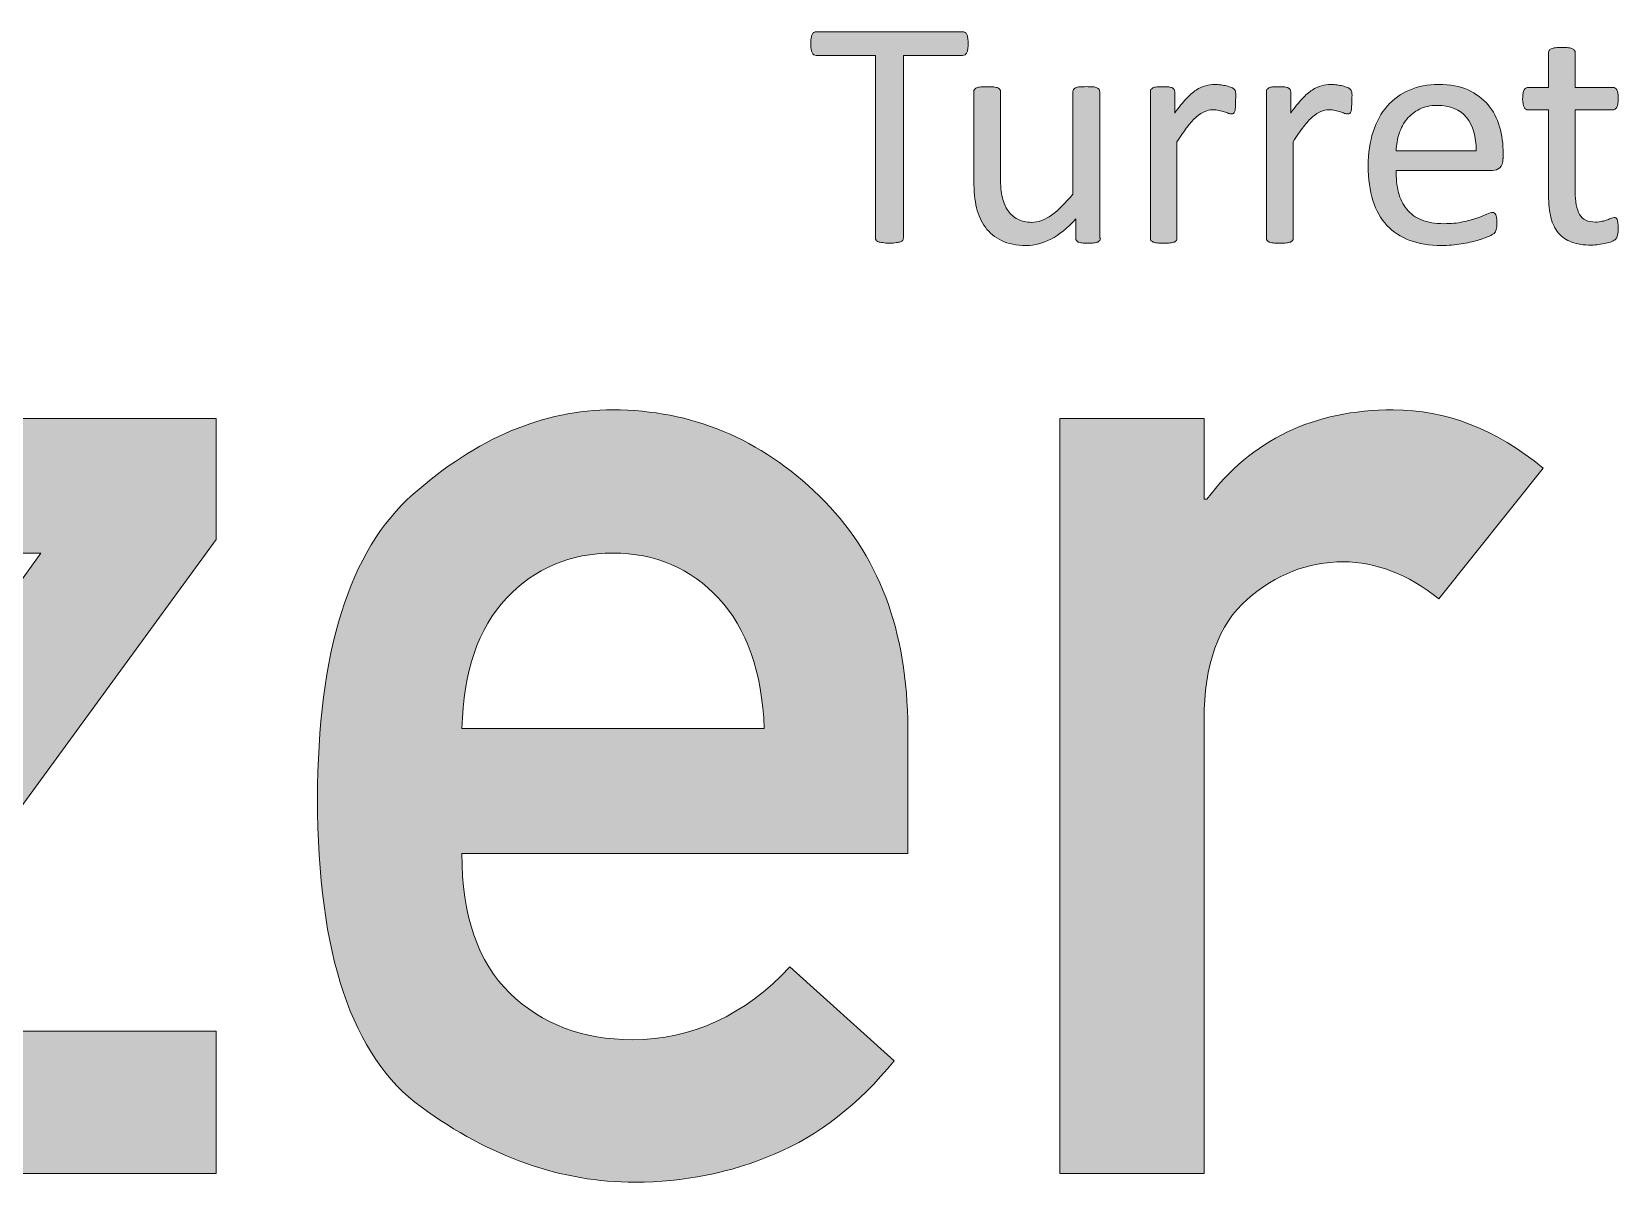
# Model space of a CAD drawing. Header units: inches. Extents: x 247 to 2765, y -1897 to -1110.
# Drawn here: x 877.98 to 898.12, y -1439.28 to -1424.67 of the extents above; entities that cross this region are included whole.
import ezdxf

# ---------------------------------------------------------------- set-up
doc = ezdxf.new("R2010")
doc.units = ezdxf.units.IN
doc.header["$MEASUREMENT"] = 0
doc.layers.add('Layer 1', color=7, linetype='Continuous')

# ---------------------------------------------------------------- blocks, each defined once
blk = doc.blocks.new('block 136')
at = {"layer": 'Layer 1', "true_color": 0x010101}
h = blk.add_hatch(color=18, dxfattribs=at)
h.dxf.hatch_style = 2
edge = h.paths.add_edge_path()
edge.add_spline(control_points=[(889.102, -1435.107), (889.102, -1435.107), (883.438, -1435.107), (883.438, -1435.107), (883.438, -1435.895), (883.64, -1436.487), (884.048, -1436.88), (884.454, -1437.275), (884.974, -1437.471), (885.604, -1437.471), (886.359, -1437.471), (887.024, -1437.164), (887.603, -1436.548), (887.603, -1436.548), (888.928, -1437.739), (888.928, -1437.739), (888.478, -1438.294), (887.969, -1438.689), (887.406, -1438.926), (886.841, -1439.163), (886.252, -1439.282), (885.638, -1439.282), (884.704, -1439.282), (883.797, -1438.964), (882.92, -1438.326), (882.045, -1437.689), (881.605, -1436.385), (881.605, -1434.414), (881.605, -1432.549), (882.009, -1431.258), (882.819, -1430.544), (883.629, -1429.83), (884.474, -1429.473), (885.357, -1429.473), (886.357, -1429.473), (887.231, -1429.838), (887.979, -1430.567), (888.727, -1431.297), (889.101, -1432.281), (889.101, -1433.518), (889.101, -1433.518), (889.101, -1435.107), (889.101, -1435.107), (889.101, -1435.107), (889.102, -1435.107), (889.102, -1435.107), (889.102, -1435.107), (889.102, -1435.107), (889.102, -1435.107)], knot_values=[0, 0, 0, 0, 1, 1, 1, 2, 2, 2, 3, 3, 3, 4, 4, 4, 5, 5, 5, 6, 6, 6, 7, 7, 7, 8, 8, 8, 9, 9, 9, 10, 10, 10, 11, 11, 11, 12, 12, 12, 13, 13, 13, 14, 14, 14, 15, 15, 15, 16, 16, 16, 16], degree=3, periodic=1)
edge = h.paths.add_edge_path()
edge.add_spline(control_points=[(883.439, -1433.518), (883.439, -1433.518), (887.279, -1433.518), (887.279, -1433.518), (887.25, -1432.798), (887.057, -1432.247), (886.699, -1431.865), (886.343, -1431.483), (885.897, -1431.292), (885.358, -1431.292), (884.814, -1431.292), (884.363, -1431.483), (884.003, -1431.865), (883.645, -1432.247), (883.456, -1432.798), (883.439, -1433.518)], knot_values=[0, 0, 0, 0, 1, 1, 1, 2, 2, 2, 3, 3, 3, 4, 4, 4, 5, 5, 5, 5], degree=3, periodic=1)
h = blk.add_hatch(color=18, dxfattribs=at)
h.dxf.hatch_style = 2
edge = h.paths.add_edge_path()
edge.add_spline(control_points=[(891.032, -1439.171), (891.032, -1439.171), (891.032, -1429.583), (891.032, -1429.583), (891.032, -1429.583), (892.864, -1429.583), (892.864, -1429.583), (892.864, -1429.583), (892.864, -1430.608), (892.864, -1430.608), (892.864, -1430.608), (892.899, -1430.608), (892.899, -1430.608), (893.466, -1429.851), (894.255, -1429.472), (895.267, -1429.472), (895.933, -1429.472), (896.568, -1429.718), (897.169, -1430.211), (897.169, -1430.211), (895.846, -1431.873), (895.846, -1431.873), (895.448, -1431.559), (895.045, -1431.402), (894.636, -1431.402), (894.185, -1431.402), (893.777, -1431.561), (893.412, -1431.879), (893.047, -1432.195), (892.864, -1432.706), (892.864, -1433.408), (892.864, -1433.408), (892.864, -1439.171), (892.864, -1439.171), (892.864, -1439.171), (891.032, -1439.171), (891.032, -1439.171)], knot_values=[0, 0, 0, 0, 1, 1, 1, 2, 2, 2, 3, 3, 3, 4, 4, 4, 5, 5, 5, 6, 6, 6, 7, 7, 7, 8, 8, 8, 9, 9, 9, 10, 10, 10, 11, 11, 11, 12, 12, 12, 12], degree=3, periodic=1)
h = blk.add_hatch(color=18, dxfattribs=at)
h.dxf.hatch_style = 2
h.paths.add_polyline_path([(873.531, -1439.171), (873.531, -1437.647), (878.09, -1431.292), (873.785, -1431.292), (873.785, -1429.583), (880.317, -1429.583), (880.317, -1431.117), (875.758, -1437.361), (880.317, -1437.361), (880.317, -1439.171)])
at = {"layer": 'Layer 1', "lineweight": 0}
blk.add_lwpolyline([(873.531, -1439.171), (873.531, -1437.647), (878.09, -1431.292), (873.785, -1431.292), (873.785, -1429.583), (880.317, -1429.583), (880.317, -1431.117), (875.758, -1437.361), (880.317, -1437.361), (880.317, -1439.171), (873.531, -1439.171), (873.531, -1439.171)], dxfattribs=at)
for points, knots in [([(889.102, -1435.107), (889.102, -1435.107), (883.438, -1435.107), (883.438, -1435.107), (883.438, -1435.895), (883.64, -1436.487), (884.048, -1436.88), (884.454, -1437.275), (884.974, -1437.471), (885.604, -1437.471), (886.359, -1437.471), (887.024, -1437.164), (887.603, -1436.548), (887.603, -1436.548), (888.928, -1437.739), (888.928, -1437.739), (888.478, -1438.294), (887.969, -1438.689), (887.406, -1438.926), (886.841, -1439.163), (886.252, -1439.282), (885.638, -1439.282), (884.704, -1439.282), (883.797, -1438.964), (882.92, -1438.326), (882.045, -1437.689), (881.605, -1436.385), (881.605, -1434.414), (881.605, -1432.549), (882.009, -1431.258), (882.819, -1430.544), (883.629, -1429.83), (884.474, -1429.473), (885.357, -1429.473), (886.357, -1429.473), (887.231, -1429.838), (887.979, -1430.567), (888.727, -1431.297), (889.101, -1432.281), (889.101, -1433.518), (889.101, -1433.518), (889.101, -1435.107), (889.101, -1435.107), (889.101, -1435.107), (889.102, -1435.107), (889.102, -1435.107), (889.102, -1435.107), (889.102, -1435.107), (889.102, -1435.107)], [0, 0, 0, 0, 1, 1, 1, 2, 2, 2, 3, 3, 3, 4, 4, 4, 5, 5, 5, 6, 6, 6, 7, 7, 7, 8, 8, 8, 9, 9, 9, 10, 10, 10, 11, 11, 11, 12, 12, 12, 13, 13, 13, 14, 14, 14, 15, 15, 15, 16, 16, 16, 16]), ([(891.032, -1439.171), (891.032, -1439.171), (891.032, -1429.583), (891.032, -1429.583), (891.032, -1429.583), (892.864, -1429.583), (892.864, -1429.583), (892.864, -1429.583), (892.864, -1430.608), (892.864, -1430.608), (892.864, -1430.608), (892.899, -1430.608), (892.899, -1430.608), (893.466, -1429.851), (894.255, -1429.472), (895.267, -1429.472), (895.933, -1429.472), (896.568, -1429.718), (897.169, -1430.211), (897.169, -1430.211), (895.846, -1431.873), (895.846, -1431.873), (895.448, -1431.559), (895.045, -1431.402), (894.636, -1431.402), (894.185, -1431.402), (893.777, -1431.561), (893.412, -1431.879), (893.047, -1432.195), (892.864, -1432.706), (892.864, -1433.408), (892.864, -1433.408), (892.864, -1439.171), (892.864, -1439.171), (892.864, -1439.171), (891.032, -1439.171), (891.032, -1439.171)], [0, 0, 0, 0, 1, 1, 1, 2, 2, 2, 3, 3, 3, 4, 4, 4, 5, 5, 5, 6, 6, 6, 7, 7, 7, 8, 8, 8, 9, 9, 9, 10, 10, 10, 11, 11, 11, 12, 12, 12, 12]), ([(883.439, -1433.518), (883.439, -1433.518), (887.279, -1433.518), (887.279, -1433.518), (887.25, -1432.798), (887.057, -1432.247), (886.699, -1431.865), (886.343, -1431.483), (885.897, -1431.292), (885.358, -1431.292), (884.814, -1431.292), (884.363, -1431.483), (884.003, -1431.865), (883.645, -1432.247), (883.456, -1432.798), (883.439, -1433.518)], [0, 0, 0, 0, 1, 1, 1, 2, 2, 2, 3, 3, 3, 4, 4, 4, 5, 5, 5, 5])]:
    blk.add_open_spline(points, degree=3, knots=knots, dxfattribs=at)
blk = doc.blocks.new('block 141')
at = {"layer": 'Layer 1', "true_color": 0x010101}
h = blk.add_hatch(color=18, dxfattribs=at)
h.dxf.hatch_style = 2
edge = h.paths.add_edge_path()
edge.add_spline(control_points=[(889.868, -1424.823), (889.868, -1424.848), (889.866, -1424.872), (889.864, -1424.89), (889.86, -1424.909), (889.856, -1424.926), (889.85, -1424.936), (889.844, -1424.948), (889.837, -1424.958), (889.828, -1424.962), (889.819, -1424.967), (889.808, -1424.971), (889.798, -1424.971), (889.798, -1424.971), (889.045, -1424.971), (889.045, -1424.971), (889.045, -1424.971), (889.045, -1427.289), (889.045, -1427.289), (889.045, -1427.3), (889.042, -1427.311), (889.037, -1427.318), (889.032, -1427.326), (889.022, -1427.332), (889.008, -1427.338), (888.995, -1427.343), (888.977, -1427.346), (888.954, -1427.349), (888.932, -1427.354), (888.903, -1427.356), (888.868, -1427.356), (888.835, -1427.356), (888.807, -1427.354), (888.784, -1427.349), (888.76, -1427.346), (888.742, -1427.342), (888.728, -1427.338), (888.714, -1427.332), (888.706, -1427.327), (888.699, -1427.318), (888.693, -1427.31), (888.691, -1427.3), (888.691, -1427.289), (888.691, -1427.289), (888.691, -1424.971), (888.691, -1424.971), (888.691, -1424.971), (887.939, -1424.971), (887.939, -1424.971), (887.928, -1424.971), (887.917, -1424.967), (887.909, -1424.962), (887.9, -1424.957), (887.892, -1424.948), (887.887, -1424.936), (887.881, -1424.926), (887.878, -1424.909), (887.874, -1424.89), (887.87, -1424.871), (887.868, -1424.848), (887.868, -1424.823), (887.868, -1424.797), (887.87, -1424.772), (887.874, -1424.754), (887.878, -1424.733), (887.882, -1424.717), (887.887, -1424.705), (887.893, -1424.693), (887.9, -1424.683), (887.909, -1424.679), (887.918, -1424.672), (887.928, -1424.67), (887.939, -1424.67), (887.939, -1424.67), (889.798, -1424.67), (889.798, -1424.67), (889.809, -1424.67), (889.82, -1424.673), (889.829, -1424.679), (889.837, -1424.684), (889.845, -1424.693), (889.851, -1424.705), (889.858, -1424.716), (889.861, -1424.732), (889.864, -1424.754), (889.866, -1424.773), (889.868, -1424.797), (889.868, -1424.823)], knot_values=[0, 0, 0, 0, 1, 1, 1, 2, 2, 2, 3, 3, 3, 4, 4, 4, 5, 5, 5, 6, 6, 6, 7, 7, 7, 8, 8, 8, 9, 9, 9, 10, 10, 10, 11, 11, 11, 12, 12, 12, 13, 13, 13, 14, 14, 14, 15, 15, 15, 16, 16, 16, 17, 17, 17, 18, 18, 18, 19, 19, 19, 20, 20, 20, 21, 21, 21, 22, 22, 22, 23, 23, 23, 24, 24, 24, 25, 25, 25, 26, 26, 26, 27, 27, 27, 28, 28, 28, 29, 29, 29, 29], degree=3, periodic=1)
h = blk.add_hatch(color=18, dxfattribs=at)
h.dxf.hatch_style = 2
edge = h.paths.add_edge_path()
edge.add_spline(control_points=[(898.124, -1427.156), (898.124, -1427.196), (898.12, -1427.228), (898.116, -1427.252), (898.11, -1427.274), (898.102, -1427.292), (898.092, -1427.303), (898.081, -1427.314), (898.065, -1427.325), (898.042, -1427.334), (898.019, -1427.344), (897.995, -1427.353), (897.967, -1427.357), (897.938, -1427.362), (897.908, -1427.369), (897.876, -1427.373), (897.844, -1427.377), (897.812, -1427.381), (897.781, -1427.381), (897.685, -1427.381), (897.602, -1427.368), (897.534, -1427.342), (897.465, -1427.317), (897.409, -1427.278), (897.365, -1427.227), (897.321, -1427.175), (897.289, -1427.109), (897.269, -1427.03), (897.249, -1426.95), (897.239, -1426.858), (897.239, -1426.75), (897.239, -1426.75), (897.239, -1425.663), (897.239, -1425.663), (897.239, -1425.663), (896.978, -1425.663), (896.978, -1425.663), (896.958, -1425.663), (896.942, -1425.652), (896.929, -1425.629), (896.916, -1425.607), (896.91, -1425.571), (896.91, -1425.521), (896.91, -1425.495), (896.912, -1425.473), (896.916, -1425.455), (896.919, -1425.436), (896.923, -1425.421), (896.929, -1425.409), (896.934, -1425.399), (896.942, -1425.389), (896.951, -1425.386), (896.96, -1425.382), (896.97, -1425.378), (896.98, -1425.378), (896.98, -1425.378), (897.239, -1425.378), (897.239, -1425.378), (897.239, -1425.378), (897.239, -1424.936), (897.239, -1424.936), (897.239, -1424.927), (897.242, -1424.917), (897.246, -1424.909), (897.251, -1424.901), (897.26, -1424.893), (897.273, -1424.887), (897.286, -1424.879), (897.304, -1424.876), (897.325, -1424.874), (897.347, -1424.871), (897.375, -1424.869), (897.407, -1424.869), (897.442, -1424.869), (897.47, -1424.871), (897.492, -1424.874), (897.514, -1424.876), (897.531, -1424.881), (897.543, -1424.887), (897.555, -1424.893), (897.565, -1424.9), (897.57, -1424.909), (897.575, -1424.917), (897.577, -1424.927), (897.577, -1424.936), (897.577, -1424.936), (897.577, -1425.378), (897.577, -1425.378), (897.577, -1425.378), (898.055, -1425.378), (898.055, -1425.378), (898.066, -1425.378), (898.076, -1425.38), (898.084, -1425.386), (898.091, -1425.39), (898.1, -1425.399), (898.106, -1425.409), (898.113, -1425.421), (898.116, -1425.436), (898.119, -1425.455), (898.122, -1425.473), (898.123, -1425.494), (898.123, -1425.521), (898.123, -1425.571), (898.117, -1425.607), (898.105, -1425.629), (898.092, -1425.651), (898.076, -1425.663), (898.055, -1425.663), (898.055, -1425.663), (897.577, -1425.663), (897.577, -1425.663), (897.577, -1425.663), (897.577, -1426.699), (897.577, -1426.699), (897.577, -1426.828), (897.596, -1426.925), (897.633, -1426.99), (897.671, -1427.055), (897.74, -1427.088), (897.836, -1427.088), (897.868, -1427.088), (897.896, -1427.083), (897.921, -1427.078), (897.946, -1427.074), (897.968, -1427.066), (897.987, -1427.059), (898.007, -1427.052), (898.024, -1427.045), (898.037, -1427.038), (898.051, -1427.032), (898.064, -1427.03), (898.074, -1427.03), (898.081, -1427.03), (898.088, -1427.032), (898.095, -1427.035), (898.102, -1427.038), (898.106, -1427.045), (898.11, -1427.055), (898.113, -1427.065), (898.117, -1427.078), (898.117, -1427.094), (898.121, -1427.111), (898.124, -1427.132), (898.124, -1427.156)], knot_values=[0, 0, 0, 0, 1, 1, 1, 2, 2, 2, 3, 3, 3, 4, 4, 4, 5, 5, 5, 6, 6, 6, 7, 7, 7, 8, 8, 8, 9, 9, 9, 10, 10, 10, 11, 11, 11, 12, 12, 12, 13, 13, 13, 14, 14, 14, 15, 15, 15, 16, 16, 16, 17, 17, 17, 18, 18, 18, 19, 19, 19, 20, 20, 20, 21, 21, 21, 22, 22, 22, 23, 23, 23, 24, 24, 24, 25, 25, 25, 26, 26, 26, 27, 27, 27, 28, 28, 28, 29, 29, 29, 30, 30, 30, 31, 31, 31, 32, 32, 32, 33, 33, 33, 34, 34, 34, 35, 35, 35, 36, 36, 36, 37, 37, 37, 38, 38, 38, 39, 39, 39, 40, 40, 40, 41, 41, 41, 42, 42, 42, 43, 43, 43, 44, 44, 44, 45, 45, 45, 46, 46, 46, 47, 47, 47, 48, 48, 48, 48], degree=3, periodic=1)
h = blk.add_hatch(color=18, dxfattribs=at)
h.dxf.hatch_style = 2
edge = h.paths.add_edge_path()
edge.add_spline(control_points=[(891.547, -1427.293), (891.547, -1427.303), (891.544, -1427.313), (891.539, -1427.32), (891.533, -1427.327), (891.525, -1427.334), (891.513, -1427.341), (891.501, -1427.346), (891.485, -1427.35), (891.465, -1427.353), (891.444, -1427.356), (891.42, -1427.357), (891.391, -1427.357), (891.359, -1427.357), (891.334, -1427.356), (891.313, -1427.353), (891.293, -1427.349), (891.277, -1427.346), (891.265, -1427.341), (891.254, -1427.336), (891.245, -1427.329), (891.242, -1427.32), (891.238, -1427.312), (891.235, -1427.303), (891.235, -1427.293), (891.235, -1427.293), (891.235, -1427.047), (891.235, -1427.047), (891.129, -1427.165), (891.024, -1427.25), (890.92, -1427.304), (890.817, -1427.358), (890.712, -1427.385), (890.606, -1427.385), (890.481, -1427.385), (890.378, -1427.363), (890.293, -1427.323), (890.208, -1427.281), (890.138, -1427.225), (890.087, -1427.154), (890.035, -1427.082), (889.996, -1427), (889.975, -1426.905), (889.952, -1426.811), (889.94, -1426.697), (889.94, -1426.562), (889.94, -1426.562), (889.94, -1425.433), (889.94, -1425.433), (889.94, -1425.422), (889.943, -1425.412), (889.947, -1425.405), (889.952, -1425.398), (889.961, -1425.39), (889.974, -1425.384), (889.988, -1425.377), (890.006, -1425.374), (890.027, -1425.372), (890.05, -1425.37), (890.078, -1425.369), (890.109, -1425.369), (890.143, -1425.369), (890.17, -1425.37), (890.192, -1425.372), (890.214, -1425.374), (890.232, -1425.378), (890.245, -1425.384), (890.258, -1425.39), (890.267, -1425.397), (890.272, -1425.405), (890.278, -1425.413), (890.279, -1425.422), (890.279, -1425.433), (890.279, -1425.433), (890.279, -1426.516), (890.279, -1426.516), (890.279, -1426.625), (890.287, -1426.712), (890.303, -1426.776), (890.319, -1426.842), (890.343, -1426.899), (890.375, -1426.945), (890.408, -1426.991), (890.448, -1427.025), (890.498, -1427.052), (890.549, -1427.078), (890.607, -1427.091), (890.672, -1427.091), (890.757, -1427.091), (890.842, -1427.061), (890.928, -1427), (891.013, -1426.939), (891.102, -1426.849), (891.198, -1426.732), (891.198, -1426.732), (891.198, -1425.432), (891.198, -1425.432), (891.198, -1425.421), (891.202, -1425.411), (891.206, -1425.403), (891.211, -1425.396), (891.22, -1425.389), (891.233, -1425.383), (891.247, -1425.375), (891.265, -1425.372), (891.286, -1425.37), (891.307, -1425.368), (891.335, -1425.368), (891.369, -1425.368), (891.402, -1425.368), (891.429, -1425.368), (891.451, -1425.37), (891.473, -1425.372), (891.49, -1425.377), (891.503, -1425.383), (891.514, -1425.389), (891.525, -1425.396), (891.53, -1425.403), (891.537, -1425.411), (891.539, -1425.421), (891.539, -1425.432), (891.539, -1425.432), (891.539, -1427.292), (891.539, -1427.292), (891.539, -1427.292), (891.547, -1427.293), (891.547, -1427.293), (891.547, -1427.293), (891.547, -1427.293), (891.547, -1427.293)], knot_values=[0, 0, 0, 0, 1, 1, 1, 2, 2, 2, 3, 3, 3, 4, 4, 4, 5, 5, 5, 6, 6, 6, 7, 7, 7, 8, 8, 8, 9, 9, 9, 10, 10, 10, 11, 11, 11, 12, 12, 12, 13, 13, 13, 14, 14, 14, 15, 15, 15, 16, 16, 16, 17, 17, 17, 18, 18, 18, 19, 19, 19, 20, 20, 20, 21, 21, 21, 22, 22, 22, 23, 23, 23, 24, 24, 24, 25, 25, 25, 26, 26, 26, 27, 27, 27, 28, 28, 28, 29, 29, 29, 30, 30, 30, 31, 31, 31, 32, 32, 32, 33, 33, 33, 34, 34, 34, 35, 35, 35, 36, 36, 36, 37, 37, 37, 38, 38, 38, 39, 39, 39, 40, 40, 40, 41, 41, 41, 42, 42, 42, 43, 43, 43, 43], degree=3, periodic=1)
h = blk.add_hatch(color=18, dxfattribs=at)
h.dxf.hatch_style = 2
edge = h.paths.add_edge_path()
edge.add_spline(control_points=[(893.265, -1425.554), (893.265, -1425.584), (893.264, -1425.61), (893.262, -1425.632), (893.26, -1425.653), (893.258, -1425.668), (893.255, -1425.68), (893.25, -1425.692), (893.246, -1425.701), (893.239, -1425.707), (893.232, -1425.713), (893.224, -1425.715), (893.214, -1425.715), (893.202, -1425.715), (893.19, -1425.712), (893.174, -1425.707), (893.158, -1425.7), (893.14, -1425.695), (893.12, -1425.687), (893.101, -1425.681), (893.077, -1425.677), (893.054, -1425.67), (893.03, -1425.664), (893.002, -1425.663), (892.973, -1425.663), (892.938, -1425.663), (892.906, -1425.669), (892.872, -1425.683), (892.839, -1425.697), (892.805, -1425.72), (892.768, -1425.751), (892.731, -1425.783), (892.693, -1425.825), (892.653, -1425.876), (892.613, -1425.928), (892.569, -1425.993), (892.52, -1426.068), (892.52, -1426.068), (892.52, -1427.293), (892.52, -1427.293), (892.52, -1427.303), (892.518, -1427.313), (892.513, -1427.32), (892.507, -1427.328), (892.498, -1427.335), (892.487, -1427.341), (892.474, -1427.346), (892.457, -1427.35), (892.435, -1427.353), (892.413, -1427.356), (892.384, -1427.357), (892.351, -1427.357), (892.317, -1427.357), (892.29, -1427.356), (892.269, -1427.353), (892.247, -1427.35), (892.23, -1427.346), (892.217, -1427.341), (892.204, -1427.335), (892.194, -1427.329), (892.19, -1427.32), (892.185, -1427.313), (892.183, -1427.303), (892.183, -1427.293), (892.183, -1427.293), (892.183, -1425.433), (892.183, -1425.433), (892.183, -1425.422), (892.185, -1425.412), (892.19, -1425.405), (892.194, -1425.398), (892.202, -1425.39), (892.214, -1425.384), (892.226, -1425.377), (892.242, -1425.374), (892.262, -1425.372), (892.282, -1425.37), (892.307, -1425.369), (892.339, -1425.369), (892.369, -1425.369), (892.394, -1425.37), (892.415, -1425.372), (892.435, -1425.374), (892.45, -1425.378), (892.461, -1425.384), (892.472, -1425.39), (892.48, -1425.397), (892.485, -1425.405), (892.49, -1425.413), (892.492, -1425.422), (892.492, -1425.433), (892.492, -1425.433), (892.492, -1425.704), (892.492, -1425.704), (892.544, -1425.63), (892.591, -1425.569), (892.636, -1425.522), (892.681, -1425.475), (892.723, -1425.438), (892.762, -1425.412), (892.801, -1425.385), (892.842, -1425.365), (892.881, -1425.356), (892.92, -1425.346), (892.96, -1425.341), (893, -1425.341), (893.018, -1425.341), (893.038, -1425.341), (893.062, -1425.343), (893.085, -1425.346), (893.108, -1425.35), (893.133, -1425.355), (893.156, -1425.36), (893.18, -1425.366), (893.199, -1425.374), (893.22, -1425.381), (893.234, -1425.388), (893.241, -1425.395), (893.249, -1425.402), (893.255, -1425.408), (893.258, -1425.415), (893.261, -1425.421), (893.264, -1425.43), (893.265, -1425.438), (893.267, -1425.448), (893.269, -1425.461), (893.269, -1425.48), (893.266, -1425.499), (893.265, -1425.523), (893.265, -1425.554)], knot_values=[0, 0, 0, 0, 1, 1, 1, 2, 2, 2, 3, 3, 3, 4, 4, 4, 5, 5, 5, 6, 6, 6, 7, 7, 7, 8, 8, 8, 9, 9, 9, 10, 10, 10, 11, 11, 11, 12, 12, 12, 13, 13, 13, 14, 14, 14, 15, 15, 15, 16, 16, 16, 17, 17, 17, 18, 18, 18, 19, 19, 19, 20, 20, 20, 21, 21, 21, 22, 22, 22, 23, 23, 23, 24, 24, 24, 25, 25, 25, 26, 26, 26, 27, 27, 27, 28, 28, 28, 29, 29, 29, 30, 30, 30, 31, 31, 31, 32, 32, 32, 33, 33, 33, 34, 34, 34, 35, 35, 35, 36, 36, 36, 37, 37, 37, 38, 38, 38, 39, 39, 39, 40, 40, 40, 41, 41, 41, 42, 42, 42, 43, 43, 43, 43], degree=3, periodic=1)
h = blk.add_hatch(color=18, dxfattribs=at)
h.dxf.hatch_style = 2
edge = h.paths.add_edge_path()
edge.add_spline(control_points=[(894.739, -1425.554), (894.739, -1425.584), (894.739, -1425.61), (894.737, -1425.632), (894.736, -1425.653), (894.733, -1425.668), (894.73, -1425.68), (894.725, -1425.692), (894.721, -1425.701), (894.715, -1425.707), (894.707, -1425.713), (894.7, -1425.715), (894.689, -1425.715), (894.678, -1425.715), (894.665, -1425.712), (894.649, -1425.707), (894.633, -1425.7), (894.615, -1425.695), (894.596, -1425.687), (894.575, -1425.681), (894.553, -1425.677), (894.529, -1425.67), (894.504, -1425.664), (894.477, -1425.663), (894.448, -1425.663), (894.413, -1425.663), (894.38, -1425.669), (894.347, -1425.683), (894.313, -1425.697), (894.279, -1425.72), (894.242, -1425.751), (894.206, -1425.783), (894.167, -1425.825), (894.128, -1425.876), (894.088, -1425.928), (894.044, -1425.993), (893.996, -1426.068), (893.996, -1426.068), (893.996, -1427.293), (893.996, -1427.293), (893.996, -1427.303), (893.992, -1427.313), (893.988, -1427.32), (893.982, -1427.328), (893.973, -1427.335), (893.961, -1427.341), (893.948, -1427.346), (893.931, -1427.35), (893.909, -1427.353), (893.887, -1427.356), (893.858, -1427.357), (893.825, -1427.357), (893.792, -1427.357), (893.764, -1427.356), (893.742, -1427.353), (893.72, -1427.35), (893.703, -1427.346), (893.691, -1427.341), (893.678, -1427.336), (893.668, -1427.329), (893.664, -1427.32), (893.659, -1427.313), (893.657, -1427.303), (893.657, -1427.293), (893.657, -1427.293), (893.657, -1425.433), (893.657, -1425.433), (893.657, -1425.422), (893.659, -1425.412), (893.663, -1425.405), (893.667, -1425.398), (893.676, -1425.39), (893.688, -1425.384), (893.699, -1425.377), (893.715, -1425.374), (893.735, -1425.372), (893.755, -1425.37), (893.78, -1425.369), (893.812, -1425.369), (893.842, -1425.369), (893.868, -1425.37), (893.888, -1425.372), (893.908, -1425.374), (893.923, -1425.378), (893.934, -1425.384), (893.945, -1425.39), (893.954, -1425.397), (893.958, -1425.405), (893.962, -1425.413), (893.965, -1425.422), (893.965, -1425.433), (893.965, -1425.433), (893.965, -1425.704), (893.965, -1425.704), (894.017, -1425.63), (894.064, -1425.569), (894.109, -1425.522), (894.154, -1425.475), (894.196, -1425.438), (894.236, -1425.412), (894.275, -1425.385), (894.316, -1425.365), (894.355, -1425.356), (894.394, -1425.346), (894.433, -1425.341), (894.473, -1425.341), (894.491, -1425.341), (894.512, -1425.341), (894.535, -1425.343), (894.558, -1425.346), (894.581, -1425.35), (894.606, -1425.355), (894.63, -1425.36), (894.653, -1425.366), (894.673, -1425.374), (894.693, -1425.381), (894.707, -1425.388), (894.715, -1425.395), (894.722, -1425.402), (894.728, -1425.408), (894.731, -1425.415), (894.735, -1425.421), (894.737, -1425.43), (894.739, -1425.438), (894.741, -1425.448), (894.742, -1425.461), (894.743, -1425.48), (894.741, -1425.499), (894.739, -1425.523), (894.739, -1425.554)], knot_values=[0, 0, 0, 0, 1, 1, 1, 2, 2, 2, 3, 3, 3, 4, 4, 4, 5, 5, 5, 6, 6, 6, 7, 7, 7, 8, 8, 8, 9, 9, 9, 10, 10, 10, 11, 11, 11, 12, 12, 12, 13, 13, 13, 14, 14, 14, 15, 15, 15, 16, 16, 16, 17, 17, 17, 18, 18, 18, 19, 19, 19, 20, 20, 20, 21, 21, 21, 22, 22, 22, 23, 23, 23, 24, 24, 24, 25, 25, 25, 26, 26, 26, 27, 27, 27, 28, 28, 28, 29, 29, 29, 30, 30, 30, 31, 31, 31, 32, 32, 32, 33, 33, 33, 34, 34, 34, 35, 35, 35, 36, 36, 36, 37, 37, 37, 38, 38, 38, 39, 39, 39, 40, 40, 40, 41, 41, 41, 42, 42, 42, 43, 43, 43, 43], degree=3, periodic=1)
h = blk.add_hatch(color=18, dxfattribs=at)
h.dxf.hatch_style = 2
edge = h.paths.add_edge_path()
edge.add_spline(control_points=[(896.66, -1426.282), (896.66, -1426.335), (896.648, -1426.374), (896.62, -1426.397), (896.593, -1426.419), (896.563, -1426.431), (896.527, -1426.431), (896.527, -1426.431), (895.302, -1426.431), (895.302, -1426.431), (895.302, -1426.534), (895.311, -1426.627), (895.333, -1426.71), (895.355, -1426.793), (895.388, -1426.864), (895.437, -1426.923), (895.486, -1426.983), (895.548, -1427.029), (895.626, -1427.061), (895.704, -1427.093), (895.798, -1427.108), (895.912, -1427.108), (896, -1427.108), (896.079, -1427.101), (896.148, -1427.086), (896.217, -1427.072), (896.277, -1427.055), (896.328, -1427.037), (896.379, -1427.019), (896.42, -1427.003), (896.453, -1426.988), (896.485, -1426.974), (896.51, -1426.966), (896.527, -1426.966), (896.536, -1426.966), (896.545, -1426.969), (896.553, -1426.973), (896.56, -1426.978), (896.566, -1426.986), (896.57, -1426.995), (896.574, -1427.005), (896.577, -1427.018), (896.579, -1427.035), (896.581, -1427.053), (896.582, -1427.074), (896.582, -1427.099), (896.582, -1427.118), (896.581, -1427.133), (896.58, -1427.146), (896.579, -1427.158), (896.577, -1427.17), (896.575, -1427.181), (896.573, -1427.193), (896.569, -1427.201), (896.565, -1427.21), (896.56, -1427.217), (896.554, -1427.226), (896.546, -1427.232), (896.539, -1427.239), (896.516, -1427.253), (896.479, -1427.269), (896.442, -1427.285), (896.394, -1427.303), (896.334, -1427.32), (896.275, -1427.338), (896.207, -1427.352), (896.129, -1427.364), (896.051, -1427.377), (895.968, -1427.385), (895.879, -1427.385), (895.726, -1427.385), (895.592, -1427.363), (895.478, -1427.32), (895.363, -1427.279), (895.265, -1427.214), (895.187, -1427.13), (895.108, -1427.047), (895.049, -1426.942), (895.009, -1426.814), (894.969, -1426.687), (894.949, -1426.54), (894.949, -1426.372), (894.949, -1426.212), (894.97, -1426.068), (895.011, -1425.94), (895.053, -1425.813), (895.112, -1425.704), (895.191, -1425.615), (895.269, -1425.526), (895.362, -1425.459), (895.472, -1425.411), (895.583, -1425.362), (895.706, -1425.34), (895.842, -1425.34), (895.989, -1425.34), (896.114, -1425.362), (896.217, -1425.409), (896.32, -1425.458), (896.403, -1425.52), (896.471, -1425.598), (896.537, -1425.678), (896.585, -1425.77), (896.616, -1425.877), (896.648, -1425.985), (896.663, -1426.098), (896.663, -1426.221), (896.663, -1426.221), (896.663, -1426.283), (896.663, -1426.283), (896.663, -1426.283), (896.66, -1426.282), (896.66, -1426.282), (896.66, -1426.282), (896.66, -1426.282), (896.66, -1426.282)], knot_values=[0, 0, 0, 0, 1, 1, 1, 2, 2, 2, 3, 3, 3, 4, 4, 4, 5, 5, 5, 6, 6, 6, 7, 7, 7, 8, 8, 8, 9, 9, 9, 10, 10, 10, 11, 11, 11, 12, 12, 12, 13, 13, 13, 14, 14, 14, 15, 15, 15, 16, 16, 16, 17, 17, 17, 18, 18, 18, 19, 19, 19, 20, 20, 20, 21, 21, 21, 22, 22, 22, 23, 23, 23, 24, 24, 24, 25, 25, 25, 26, 26, 26, 27, 27, 27, 28, 28, 28, 29, 29, 29, 30, 30, 30, 31, 31, 31, 32, 32, 32, 33, 33, 33, 34, 34, 34, 35, 35, 35, 36, 36, 36, 37, 37, 37, 38, 38, 38, 38], degree=3, periodic=1)
edge = h.paths.add_edge_path()
edge.add_spline(control_points=[(896.318, -1426.181), (896.322, -1426.002), (896.281, -1425.861), (896.198, -1425.759), (896.114, -1425.657), (895.989, -1425.606), (895.824, -1425.606), (895.739, -1425.606), (895.665, -1425.622), (895.601, -1425.654), (895.537, -1425.686), (895.484, -1425.728), (895.441, -1425.78), (895.398, -1425.831), (895.365, -1425.892), (895.342, -1425.963), (895.318, -1426.032), (895.305, -1426.105), (895.303, -1426.181), (895.303, -1426.181), (896.318, -1426.181), (896.318, -1426.181)], knot_values=[0, 0, 0, 0, 1, 1, 1, 2, 2, 2, 3, 3, 3, 4, 4, 4, 5, 5, 5, 6, 6, 6, 7, 7, 7, 7], degree=3, periodic=1)
at = {"layer": 'Layer 1', "lineweight": 0}
for points, knots in [([(889.868, -1424.823), (889.868, -1424.848), (889.866, -1424.872), (889.864, -1424.89), (889.86, -1424.909), (889.856, -1424.926), (889.85, -1424.936), (889.844, -1424.948), (889.837, -1424.958), (889.828, -1424.962), (889.819, -1424.967), (889.808, -1424.971), (889.798, -1424.971), (889.798, -1424.971), (889.045, -1424.971), (889.045, -1424.971), (889.045, -1424.971), (889.045, -1427.289), (889.045, -1427.289), (889.045, -1427.3), (889.042, -1427.311), (889.037, -1427.318), (889.032, -1427.326), (889.022, -1427.332), (889.008, -1427.338), (888.995, -1427.343), (888.977, -1427.346), (888.954, -1427.349), (888.932, -1427.354), (888.903, -1427.356), (888.868, -1427.356), (888.835, -1427.356), (888.807, -1427.354), (888.784, -1427.349), (888.76, -1427.346), (888.742, -1427.342), (888.728, -1427.338), (888.714, -1427.332), (888.706, -1427.327), (888.699, -1427.318), (888.693, -1427.31), (888.691, -1427.3), (888.691, -1427.289), (888.691, -1427.289), (888.691, -1424.971), (888.691, -1424.971), (888.691, -1424.971), (887.939, -1424.971), (887.939, -1424.971), (887.928, -1424.971), (887.917, -1424.967), (887.909, -1424.962), (887.9, -1424.957), (887.892, -1424.948), (887.887, -1424.936), (887.881, -1424.926), (887.878, -1424.909), (887.874, -1424.89), (887.87, -1424.871), (887.868, -1424.848), (887.868, -1424.823), (887.868, -1424.797), (887.87, -1424.772), (887.874, -1424.754), (887.878, -1424.733), (887.882, -1424.717), (887.887, -1424.705), (887.893, -1424.693), (887.9, -1424.683), (887.909, -1424.679), (887.918, -1424.672), (887.928, -1424.67), (887.939, -1424.67), (887.939, -1424.67), (889.798, -1424.67), (889.798, -1424.67), (889.809, -1424.67), (889.82, -1424.673), (889.829, -1424.679), (889.837, -1424.684), (889.845, -1424.693), (889.851, -1424.705), (889.858, -1424.716), (889.861, -1424.732), (889.864, -1424.754), (889.866, -1424.773), (889.868, -1424.797), (889.868, -1424.823)], [0, 0, 0, 0, 1, 1, 1, 2, 2, 2, 3, 3, 3, 4, 4, 4, 5, 5, 5, 6, 6, 6, 7, 7, 7, 8, 8, 8, 9, 9, 9, 10, 10, 10, 11, 11, 11, 12, 12, 12, 13, 13, 13, 14, 14, 14, 15, 15, 15, 16, 16, 16, 17, 17, 17, 18, 18, 18, 19, 19, 19, 20, 20, 20, 21, 21, 21, 22, 22, 22, 23, 23, 23, 24, 24, 24, 25, 25, 25, 26, 26, 26, 27, 27, 27, 28, 28, 28, 29, 29, 29, 29]), ([(898.124, -1427.156), (898.124, -1427.196), (898.12, -1427.228), (898.116, -1427.252), (898.11, -1427.274), (898.102, -1427.292), (898.092, -1427.303), (898.081, -1427.314), (898.065, -1427.325), (898.042, -1427.334), (898.019, -1427.344), (897.995, -1427.353), (897.967, -1427.357), (897.938, -1427.362), (897.908, -1427.369), (897.876, -1427.373), (897.844, -1427.377), (897.812, -1427.381), (897.781, -1427.381), (897.685, -1427.381), (897.602, -1427.368), (897.534, -1427.342), (897.465, -1427.317), (897.409, -1427.278), (897.365, -1427.227), (897.321, -1427.175), (897.289, -1427.109), (897.269, -1427.03), (897.249, -1426.95), (897.239, -1426.858), (897.239, -1426.75), (897.239, -1426.75), (897.239, -1425.663), (897.239, -1425.663), (897.239, -1425.663), (896.978, -1425.663), (896.978, -1425.663), (896.958, -1425.663), (896.942, -1425.652), (896.929, -1425.629), (896.916, -1425.607), (896.91, -1425.571), (896.91, -1425.521), (896.91, -1425.495), (896.912, -1425.473), (896.916, -1425.455), (896.919, -1425.436), (896.923, -1425.421), (896.929, -1425.409), (896.934, -1425.399), (896.942, -1425.389), (896.951, -1425.386), (896.96, -1425.382), (896.97, -1425.378), (896.98, -1425.378), (896.98, -1425.378), (897.239, -1425.378), (897.239, -1425.378), (897.239, -1425.378), (897.239, -1424.936), (897.239, -1424.936), (897.239, -1424.927), (897.242, -1424.917), (897.246, -1424.909), (897.251, -1424.901), (897.26, -1424.893), (897.273, -1424.887), (897.286, -1424.879), (897.304, -1424.876), (897.325, -1424.874), (897.347, -1424.871), (897.375, -1424.869), (897.407, -1424.869), (897.442, -1424.869), (897.47, -1424.871), (897.492, -1424.874), (897.514, -1424.876), (897.531, -1424.881), (897.543, -1424.887), (897.555, -1424.893), (897.565, -1424.9), (897.57, -1424.909), (897.575, -1424.917), (897.577, -1424.927), (897.577, -1424.936), (897.577, -1424.936), (897.577, -1425.378), (897.577, -1425.378), (897.577, -1425.378), (898.055, -1425.378), (898.055, -1425.378), (898.066, -1425.378), (898.076, -1425.38), (898.084, -1425.386), (898.091, -1425.39), (898.1, -1425.399), (898.106, -1425.409), (898.113, -1425.421), (898.116, -1425.436), (898.119, -1425.455), (898.122, -1425.473), (898.123, -1425.494), (898.123, -1425.521), (898.123, -1425.571), (898.117, -1425.607), (898.105, -1425.629), (898.092, -1425.651), (898.076, -1425.663), (898.055, -1425.663), (898.055, -1425.663), (897.577, -1425.663), (897.577, -1425.663), (897.577, -1425.663), (897.577, -1426.699), (897.577, -1426.699), (897.577, -1426.828), (897.596, -1426.925), (897.633, -1426.99), (897.671, -1427.055), (897.74, -1427.088), (897.836, -1427.088), (897.868, -1427.088), (897.896, -1427.083), (897.921, -1427.078), (897.946, -1427.074), (897.968, -1427.066), (897.987, -1427.059), (898.007, -1427.052), (898.024, -1427.045), (898.037, -1427.038), (898.051, -1427.032), (898.064, -1427.03), (898.074, -1427.03), (898.081, -1427.03), (898.088, -1427.032), (898.095, -1427.035), (898.102, -1427.038), (898.106, -1427.045), (898.11, -1427.055), (898.113, -1427.065), (898.117, -1427.078), (898.117, -1427.094), (898.121, -1427.111), (898.124, -1427.132), (898.124, -1427.156)], [0, 0, 0, 0, 1, 1, 1, 2, 2, 2, 3, 3, 3, 4, 4, 4, 5, 5, 5, 6, 6, 6, 7, 7, 7, 8, 8, 8, 9, 9, 9, 10, 10, 10, 11, 11, 11, 12, 12, 12, 13, 13, 13, 14, 14, 14, 15, 15, 15, 16, 16, 16, 17, 17, 17, 18, 18, 18, 19, 19, 19, 20, 20, 20, 21, 21, 21, 22, 22, 22, 23, 23, 23, 24, 24, 24, 25, 25, 25, 26, 26, 26, 27, 27, 27, 28, 28, 28, 29, 29, 29, 30, 30, 30, 31, 31, 31, 32, 32, 32, 33, 33, 33, 34, 34, 34, 35, 35, 35, 36, 36, 36, 37, 37, 37, 38, 38, 38, 39, 39, 39, 40, 40, 40, 41, 41, 41, 42, 42, 42, 43, 43, 43, 44, 44, 44, 45, 45, 45, 46, 46, 46, 47, 47, 47, 48, 48, 48, 48]), ([(891.547, -1427.293), (891.547, -1427.303), (891.544, -1427.313), (891.539, -1427.32), (891.533, -1427.327), (891.525, -1427.334), (891.513, -1427.341), (891.501, -1427.346), (891.485, -1427.35), (891.465, -1427.353), (891.444, -1427.356), (891.42, -1427.357), (891.391, -1427.357), (891.359, -1427.357), (891.334, -1427.356), (891.313, -1427.353), (891.293, -1427.349), (891.277, -1427.346), (891.265, -1427.341), (891.254, -1427.336), (891.245, -1427.329), (891.242, -1427.32), (891.238, -1427.312), (891.235, -1427.303), (891.235, -1427.293), (891.235, -1427.293), (891.235, -1427.047), (891.235, -1427.047), (891.129, -1427.165), (891.024, -1427.25), (890.92, -1427.304), (890.817, -1427.358), (890.712, -1427.385), (890.606, -1427.385), (890.481, -1427.385), (890.378, -1427.363), (890.293, -1427.323), (890.208, -1427.281), (890.138, -1427.225), (890.087, -1427.154), (890.035, -1427.082), (889.996, -1427), (889.975, -1426.905), (889.952, -1426.811), (889.94, -1426.697), (889.94, -1426.562), (889.94, -1426.562), (889.94, -1425.433), (889.94, -1425.433), (889.94, -1425.422), (889.943, -1425.412), (889.947, -1425.405), (889.952, -1425.398), (889.961, -1425.39), (889.974, -1425.384), (889.988, -1425.377), (890.006, -1425.374), (890.027, -1425.372), (890.05, -1425.37), (890.078, -1425.369), (890.109, -1425.369), (890.143, -1425.369), (890.17, -1425.37), (890.192, -1425.372), (890.214, -1425.374), (890.232, -1425.378), (890.245, -1425.384), (890.258, -1425.39), (890.267, -1425.397), (890.272, -1425.405), (890.278, -1425.413), (890.279, -1425.422), (890.279, -1425.433), (890.279, -1425.433), (890.279, -1426.516), (890.279, -1426.516), (890.279, -1426.625), (890.287, -1426.712), (890.303, -1426.776), (890.319, -1426.842), (890.343, -1426.899), (890.375, -1426.945), (890.408, -1426.991), (890.448, -1427.025), (890.498, -1427.052), (890.549, -1427.078), (890.607, -1427.091), (890.672, -1427.091), (890.757, -1427.091), (890.842, -1427.061), (890.928, -1427), (891.013, -1426.939), (891.102, -1426.849), (891.198, -1426.732), (891.198, -1426.732), (891.198, -1425.432), (891.198, -1425.432), (891.198, -1425.421), (891.202, -1425.411), (891.206, -1425.403), (891.211, -1425.396), (891.22, -1425.389), (891.233, -1425.383), (891.247, -1425.375), (891.265, -1425.372), (891.286, -1425.37), (891.307, -1425.368), (891.335, -1425.368), (891.369, -1425.368), (891.402, -1425.368), (891.429, -1425.368), (891.451, -1425.37), (891.473, -1425.372), (891.49, -1425.377), (891.503, -1425.383), (891.514, -1425.389), (891.525, -1425.396), (891.53, -1425.403), (891.537, -1425.411), (891.539, -1425.421), (891.539, -1425.432), (891.539, -1425.432), (891.539, -1427.292), (891.539, -1427.292), (891.539, -1427.292), (891.547, -1427.293), (891.547, -1427.293), (891.547, -1427.293), (891.547, -1427.293), (891.547, -1427.293)], [0, 0, 0, 0, 1, 1, 1, 2, 2, 2, 3, 3, 3, 4, 4, 4, 5, 5, 5, 6, 6, 6, 7, 7, 7, 8, 8, 8, 9, 9, 9, 10, 10, 10, 11, 11, 11, 12, 12, 12, 13, 13, 13, 14, 14, 14, 15, 15, 15, 16, 16, 16, 17, 17, 17, 18, 18, 18, 19, 19, 19, 20, 20, 20, 21, 21, 21, 22, 22, 22, 23, 23, 23, 24, 24, 24, 25, 25, 25, 26, 26, 26, 27, 27, 27, 28, 28, 28, 29, 29, 29, 30, 30, 30, 31, 31, 31, 32, 32, 32, 33, 33, 33, 34, 34, 34, 35, 35, 35, 36, 36, 36, 37, 37, 37, 38, 38, 38, 39, 39, 39, 40, 40, 40, 41, 41, 41, 42, 42, 42, 43, 43, 43, 43]), ([(893.265, -1425.554), (893.265, -1425.584), (893.264, -1425.61), (893.262, -1425.632), (893.26, -1425.653), (893.258, -1425.668), (893.255, -1425.68), (893.25, -1425.692), (893.246, -1425.701), (893.239, -1425.707), (893.232, -1425.713), (893.224, -1425.715), (893.214, -1425.715), (893.202, -1425.715), (893.19, -1425.712), (893.174, -1425.707), (893.158, -1425.7), (893.14, -1425.695), (893.12, -1425.687), (893.101, -1425.681), (893.077, -1425.677), (893.054, -1425.67), (893.03, -1425.664), (893.002, -1425.663), (892.973, -1425.663), (892.938, -1425.663), (892.906, -1425.669), (892.872, -1425.683), (892.839, -1425.697), (892.805, -1425.72), (892.768, -1425.751), (892.731, -1425.783), (892.693, -1425.825), (892.653, -1425.876), (892.613, -1425.928), (892.569, -1425.993), (892.52, -1426.068), (892.52, -1426.068), (892.52, -1427.293), (892.52, -1427.293), (892.52, -1427.303), (892.518, -1427.313), (892.513, -1427.32), (892.507, -1427.328), (892.498, -1427.335), (892.487, -1427.341), (892.474, -1427.346), (892.457, -1427.35), (892.435, -1427.353), (892.413, -1427.356), (892.384, -1427.357), (892.351, -1427.357), (892.317, -1427.357), (892.29, -1427.356), (892.269, -1427.353), (892.247, -1427.35), (892.23, -1427.346), (892.217, -1427.341), (892.204, -1427.335), (892.194, -1427.329), (892.19, -1427.32), (892.185, -1427.313), (892.183, -1427.303), (892.183, -1427.293), (892.183, -1427.293), (892.183, -1425.433), (892.183, -1425.433), (892.183, -1425.422), (892.185, -1425.412), (892.19, -1425.405), (892.194, -1425.398), (892.202, -1425.39), (892.214, -1425.384), (892.226, -1425.377), (892.242, -1425.374), (892.262, -1425.372), (892.282, -1425.37), (892.307, -1425.369), (892.339, -1425.369), (892.369, -1425.369), (892.394, -1425.37), (892.415, -1425.372), (892.435, -1425.374), (892.45, -1425.378), (892.461, -1425.384), (892.472, -1425.39), (892.48, -1425.397), (892.485, -1425.405), (892.49, -1425.413), (892.492, -1425.422), (892.492, -1425.433), (892.492, -1425.433), (892.492, -1425.704), (892.492, -1425.704), (892.544, -1425.63), (892.591, -1425.569), (892.636, -1425.522), (892.681, -1425.475), (892.723, -1425.438), (892.762, -1425.412), (892.801, -1425.385), (892.842, -1425.365), (892.881, -1425.356), (892.92, -1425.346), (892.96, -1425.341), (893, -1425.341), (893.018, -1425.341), (893.038, -1425.341), (893.062, -1425.343), (893.085, -1425.346), (893.108, -1425.35), (893.133, -1425.355), (893.156, -1425.36), (893.18, -1425.366), (893.199, -1425.374), (893.22, -1425.381), (893.234, -1425.388), (893.241, -1425.395), (893.249, -1425.402), (893.255, -1425.408), (893.258, -1425.415), (893.261, -1425.421), (893.264, -1425.43), (893.265, -1425.438), (893.267, -1425.448), (893.269, -1425.461), (893.269, -1425.48), (893.266, -1425.499), (893.265, -1425.523), (893.265, -1425.554)], [0, 0, 0, 0, 1, 1, 1, 2, 2, 2, 3, 3, 3, 4, 4, 4, 5, 5, 5, 6, 6, 6, 7, 7, 7, 8, 8, 8, 9, 9, 9, 10, 10, 10, 11, 11, 11, 12, 12, 12, 13, 13, 13, 14, 14, 14, 15, 15, 15, 16, 16, 16, 17, 17, 17, 18, 18, 18, 19, 19, 19, 20, 20, 20, 21, 21, 21, 22, 22, 22, 23, 23, 23, 24, 24, 24, 25, 25, 25, 26, 26, 26, 27, 27, 27, 28, 28, 28, 29, 29, 29, 30, 30, 30, 31, 31, 31, 32, 32, 32, 33, 33, 33, 34, 34, 34, 35, 35, 35, 36, 36, 36, 37, 37, 37, 38, 38, 38, 39, 39, 39, 40, 40, 40, 41, 41, 41, 42, 42, 42, 43, 43, 43, 43]), ([(894.739, -1425.554), (894.739, -1425.584), (894.739, -1425.61), (894.737, -1425.632), (894.736, -1425.653), (894.733, -1425.668), (894.73, -1425.68), (894.725, -1425.692), (894.721, -1425.701), (894.715, -1425.707), (894.707, -1425.713), (894.7, -1425.715), (894.689, -1425.715), (894.678, -1425.715), (894.665, -1425.712), (894.649, -1425.707), (894.633, -1425.7), (894.615, -1425.695), (894.596, -1425.687), (894.575, -1425.681), (894.553, -1425.677), (894.529, -1425.67), (894.504, -1425.664), (894.477, -1425.663), (894.448, -1425.663), (894.413, -1425.663), (894.38, -1425.669), (894.347, -1425.683), (894.313, -1425.697), (894.279, -1425.72), (894.242, -1425.751), (894.206, -1425.783), (894.167, -1425.825), (894.128, -1425.876), (894.088, -1425.928), (894.044, -1425.993), (893.996, -1426.068), (893.996, -1426.068), (893.996, -1427.293), (893.996, -1427.293), (893.996, -1427.303), (893.992, -1427.313), (893.988, -1427.32), (893.982, -1427.328), (893.973, -1427.335), (893.961, -1427.341), (893.948, -1427.346), (893.931, -1427.35), (893.909, -1427.353), (893.887, -1427.356), (893.858, -1427.357), (893.825, -1427.357), (893.792, -1427.357), (893.764, -1427.356), (893.742, -1427.353), (893.72, -1427.35), (893.703, -1427.346), (893.691, -1427.341), (893.678, -1427.336), (893.668, -1427.329), (893.664, -1427.32), (893.659, -1427.313), (893.657, -1427.303), (893.657, -1427.293), (893.657, -1427.293), (893.657, -1425.433), (893.657, -1425.433), (893.657, -1425.422), (893.659, -1425.412), (893.663, -1425.405), (893.667, -1425.398), (893.676, -1425.39), (893.688, -1425.384), (893.699, -1425.377), (893.715, -1425.374), (893.735, -1425.372), (893.755, -1425.37), (893.78, -1425.369), (893.812, -1425.369), (893.842, -1425.369), (893.868, -1425.37), (893.888, -1425.372), (893.908, -1425.374), (893.923, -1425.378), (893.934, -1425.384), (893.945, -1425.39), (893.954, -1425.397), (893.958, -1425.405), (893.962, -1425.413), (893.965, -1425.422), (893.965, -1425.433), (893.965, -1425.433), (893.965, -1425.704), (893.965, -1425.704), (894.017, -1425.63), (894.064, -1425.569), (894.109, -1425.522), (894.154, -1425.475), (894.196, -1425.438), (894.236, -1425.412), (894.275, -1425.385), (894.316, -1425.365), (894.355, -1425.356), (894.394, -1425.346), (894.433, -1425.341), (894.473, -1425.341), (894.491, -1425.341), (894.512, -1425.341), (894.535, -1425.343), (894.558, -1425.346), (894.581, -1425.35), (894.606, -1425.355), (894.63, -1425.36), (894.653, -1425.366), (894.673, -1425.374), (894.693, -1425.381), (894.707, -1425.388), (894.715, -1425.395), (894.722, -1425.402), (894.728, -1425.408), (894.731, -1425.415), (894.735, -1425.421), (894.737, -1425.43), (894.739, -1425.438), (894.741, -1425.448), (894.742, -1425.461), (894.743, -1425.48), (894.741, -1425.499), (894.739, -1425.523), (894.739, -1425.554)], [0, 0, 0, 0, 1, 1, 1, 2, 2, 2, 3, 3, 3, 4, 4, 4, 5, 5, 5, 6, 6, 6, 7, 7, 7, 8, 8, 8, 9, 9, 9, 10, 10, 10, 11, 11, 11, 12, 12, 12, 13, 13, 13, 14, 14, 14, 15, 15, 15, 16, 16, 16, 17, 17, 17, 18, 18, 18, 19, 19, 19, 20, 20, 20, 21, 21, 21, 22, 22, 22, 23, 23, 23, 24, 24, 24, 25, 25, 25, 26, 26, 26, 27, 27, 27, 28, 28, 28, 29, 29, 29, 30, 30, 30, 31, 31, 31, 32, 32, 32, 33, 33, 33, 34, 34, 34, 35, 35, 35, 36, 36, 36, 37, 37, 37, 38, 38, 38, 39, 39, 39, 40, 40, 40, 41, 41, 41, 42, 42, 42, 43, 43, 43, 43]), ([(896.66, -1426.282), (896.66, -1426.335), (896.648, -1426.374), (896.62, -1426.397), (896.593, -1426.419), (896.563, -1426.431), (896.527, -1426.431), (896.527, -1426.431), (895.302, -1426.431), (895.302, -1426.431), (895.302, -1426.534), (895.311, -1426.627), (895.333, -1426.71), (895.355, -1426.793), (895.388, -1426.864), (895.437, -1426.923), (895.486, -1426.983), (895.548, -1427.029), (895.626, -1427.061), (895.704, -1427.093), (895.798, -1427.108), (895.912, -1427.108), (896, -1427.108), (896.079, -1427.101), (896.148, -1427.086), (896.217, -1427.072), (896.277, -1427.055), (896.328, -1427.037), (896.379, -1427.019), (896.42, -1427.003), (896.453, -1426.988), (896.485, -1426.974), (896.51, -1426.966), (896.527, -1426.966), (896.536, -1426.966), (896.545, -1426.969), (896.553, -1426.973), (896.56, -1426.978), (896.566, -1426.986), (896.57, -1426.995), (896.574, -1427.005), (896.577, -1427.018), (896.579, -1427.035), (896.581, -1427.053), (896.582, -1427.074), (896.582, -1427.099), (896.582, -1427.118), (896.581, -1427.133), (896.58, -1427.146), (896.579, -1427.158), (896.577, -1427.17), (896.575, -1427.181), (896.573, -1427.193), (896.569, -1427.201), (896.565, -1427.21), (896.56, -1427.217), (896.554, -1427.226), (896.546, -1427.232), (896.539, -1427.239), (896.516, -1427.253), (896.479, -1427.269), (896.442, -1427.285), (896.394, -1427.303), (896.334, -1427.32), (896.275, -1427.338), (896.207, -1427.352), (896.129, -1427.364), (896.051, -1427.377), (895.968, -1427.385), (895.879, -1427.385), (895.726, -1427.385), (895.592, -1427.363), (895.478, -1427.32), (895.363, -1427.279), (895.265, -1427.214), (895.187, -1427.13), (895.108, -1427.047), (895.049, -1426.942), (895.009, -1426.814), (894.969, -1426.687), (894.949, -1426.54), (894.949, -1426.372), (894.949, -1426.212), (894.97, -1426.068), (895.011, -1425.94), (895.053, -1425.813), (895.112, -1425.704), (895.191, -1425.615), (895.269, -1425.526), (895.362, -1425.459), (895.472, -1425.411), (895.583, -1425.362), (895.706, -1425.34), (895.842, -1425.34), (895.989, -1425.34), (896.114, -1425.362), (896.217, -1425.409), (896.32, -1425.458), (896.403, -1425.52), (896.471, -1425.598), (896.537, -1425.678), (896.585, -1425.77), (896.616, -1425.877), (896.648, -1425.985), (896.663, -1426.098), (896.663, -1426.221), (896.663, -1426.221), (896.663, -1426.283), (896.663, -1426.283), (896.663, -1426.283), (896.66, -1426.282), (896.66, -1426.282), (896.66, -1426.282), (896.66, -1426.282), (896.66, -1426.282)], [0, 0, 0, 0, 1, 1, 1, 2, 2, 2, 3, 3, 3, 4, 4, 4, 5, 5, 5, 6, 6, 6, 7, 7, 7, 8, 8, 8, 9, 9, 9, 10, 10, 10, 11, 11, 11, 12, 12, 12, 13, 13, 13, 14, 14, 14, 15, 15, 15, 16, 16, 16, 17, 17, 17, 18, 18, 18, 19, 19, 19, 20, 20, 20, 21, 21, 21, 22, 22, 22, 23, 23, 23, 24, 24, 24, 25, 25, 25, 26, 26, 26, 27, 27, 27, 28, 28, 28, 29, 29, 29, 30, 30, 30, 31, 31, 31, 32, 32, 32, 33, 33, 33, 34, 34, 34, 35, 35, 35, 36, 36, 36, 37, 37, 37, 38, 38, 38, 38]), ([(896.318, -1426.181), (896.322, -1426.002), (896.281, -1425.861), (896.198, -1425.759), (896.114, -1425.657), (895.989, -1425.606), (895.824, -1425.606), (895.739, -1425.606), (895.665, -1425.622), (895.601, -1425.654), (895.537, -1425.686), (895.484, -1425.728), (895.441, -1425.78), (895.398, -1425.831), (895.365, -1425.892), (895.342, -1425.963), (895.318, -1426.032), (895.305, -1426.105), (895.303, -1426.181), (895.303, -1426.181), (896.318, -1426.181), (896.318, -1426.181)], [0, 0, 0, 0, 1, 1, 1, 2, 2, 2, 3, 3, 3, 4, 4, 4, 5, 5, 5, 6, 6, 6, 7, 7, 7, 7])]:
    blk.add_open_spline(points, degree=3, knots=knots, dxfattribs=at)
blk = doc.blocks.new('block 134')
at = {"layer": 'Layer 1'}
for name in ['block 141', 'block 136']:
    blk.add_blockref(name, (0, 0), dxfattribs=at)

msp = doc.modelspace()

# ---------------------------------------------------------------- block references
at = {"layer": 'Layer 1'}
msp.add_blockref('block 134', (0, 0), dxfattribs=at)

doc.saveas('drawing.dxf')
